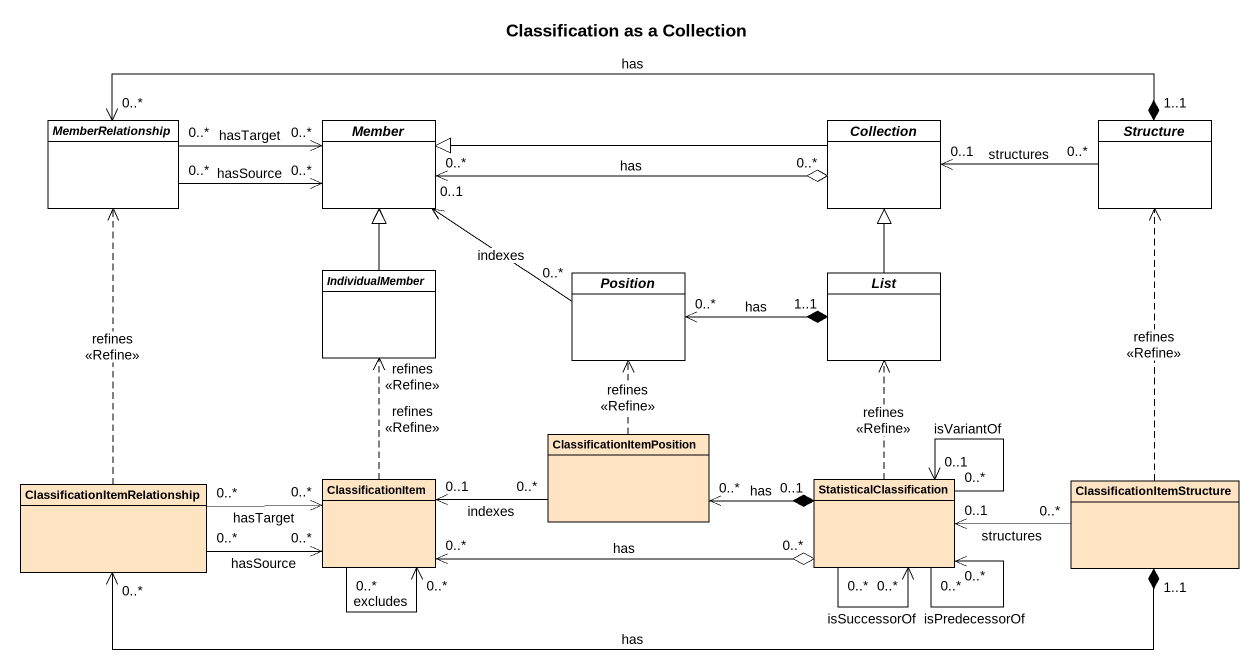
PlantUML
@startuml
title Classification as a Collection
hide circle
hide empty members
abstract class MemberRelationship
abstract class Member
abstract class Collection
abstract class Structure
abstract class IndividualMember
abstract class Position
abstract class List
class ClassificationItem #FFE4C4
class ClassificationItemPosition #FFE4C4
class StatisticalClassification #FFE4C4
class ClassificationItemStructure #FFE4C4
class "ClassificationItemRelationship" as ClassificationItemRelationsh #FFE4C4
MemberRelationship "0..*" -right-> "0..*" Member : hasTarget
MemberRelationship "0..*" -right-> "0..*" Member : hasSource
MemberRelationship "0..*" <-right-* "1..1" Structure : has
Member "0..*" <-right-o "0..*" Collection : has
Collection -left-|> Member
Structure "0..*" -left-> "0..1" Collection : structures
IndividualMember -up-|> Member
Position "0..*" -up-> "0..1" Member : indexes
Position "0..*" <-right-* "1..1" List : has
List -up-|> Collection
ClassificationItem .up.> Member : refines\n<<Refine>>
ClassificationItem .up.> IndividualMember : refines\n<<Refine>>
ClassificationItem "0..*" --> "0..*" ClassificationItem : excludes
ClassificationItem "0..*" <-right-o "0..*" StatisticalClassification : has
ClassificationItemPosition .up.> Position : refines\n<<Refine>>
ClassificationItemPosition "0..*" -left-> "0..1" ClassificationItem : indexes
ClassificationItemPosition "0..*" <-right-* "0..1" StatisticalClassification : has
StatisticalClassification .up.> List : refines\n<<Refine>>
StatisticalClassification "0..*" --> "0..1" StatisticalClassification : isVariantOf
StatisticalClassification "0..*" --> "0..*" StatisticalClassification : isSuccessorOf
StatisticalClassification "0..*" --> "0..*" StatisticalClassification : isPredecessorOf
ClassificationItemStructure .up.> Structure : refines\n<<Refine>>
ClassificationItemStructure "0..*" -left-> "0..1" StatisticalClassification : structures
ClassificationItemRelationsh .up.> MemberRelationship : refines\n<<Refine>>
ClassificationItemRelationsh "0..*" -right-> "0..*" ClassificationItem : hasSource
ClassificationItemRelationsh "0..*" -right-> "0..*" ClassificationItem : hasTarget
ClassificationItemRelationsh "0..*" <-right-* "1..1" ClassificationItemStructure : has
@enduml
